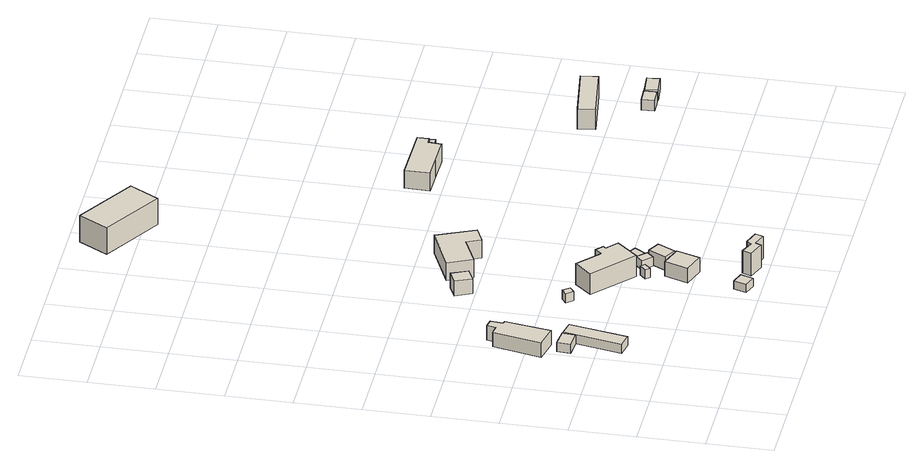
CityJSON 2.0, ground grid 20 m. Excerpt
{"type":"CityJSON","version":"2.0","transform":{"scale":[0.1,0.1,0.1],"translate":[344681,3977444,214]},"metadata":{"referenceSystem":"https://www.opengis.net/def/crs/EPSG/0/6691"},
"CityObjects":{
"building1":{"type":"Building","attributes":{"measuredHeight":3},"geometry":[{"type":"Solid","lod":"1","boundaries":[[[[0,1,2,3]],[[2,4,5,3]],[[1,6,4,2]],[[0,7,6,1]],[[3,5,7,0]],[[4,6,7,5]]]]}]},
"building2":{"type":"Building","attributes":{"土砂災害警戒区域.現象区分":"2","土砂災害警戒区域.区域区分":"1","measuredHeight":3},"geometry":[{"type":"Solid","lod":"1","boundaries":[[[[8,9,10,11]],[[10,12,13,11]],[[9,14,12,10]],[[8,15,14,9]],[[11,13,15,8]],[[12,14,15,13]]]]}]},
"building3":{"type":"Building","attributes":{"土砂災害警戒区域.現象区分":"2","土砂災害警戒区域.区域区分":"1","measuredHeight":5.7},"geometry":[{"type":"Solid","lod":"1","boundaries":[[[[16,17,18,19,20,21,22,23]],[[22,24,25,23]],[[21,26,24,22]],[[20,27,26,21]],[[19,28,27,20]],[[18,29,28,19]],[[17,30,29,18]],[[16,31,30,17]],[[23,25,31,16]],[[24,26,27,28,29,30,31,25]]]]}]},
"building4":{"type":"Building","attributes":{"土砂災害警戒区域.現象区分":"2","土砂災害警戒区域.区域区分":"1","measuredHeight":5.3},"geometry":[{"type":"Solid","lod":"1","boundaries":[[[[32,33,34,35]],[[34,36,37,35]],[[33,38,36,34]],[[32,39,38,33]],[[35,37,39,32]],[[36,38,39,37]]]]}]},
"building5":{"type":"Building","attributes":{"土砂災害警戒区域.現象区分":"2","土砂災害警戒区域.区域区分":"1","measuredHeight":3},"geometry":[{"type":"Solid","lod":"1","boundaries":[[[[40,41,42,43]],[[42,44,45,43]],[[41,46,44,42]],[[40,47,46,41]],[[43,45,47,40]],[[44,46,47,45]]]]}]},
"building6":{"type":"Building","attributes":{"土砂災害警戒区域.現象区分":"2","土砂災害警戒区域.区域区分":"1","measuredHeight":2.6},"geometry":[{"type":"Solid","lod":"1","boundaries":[[[[48,49,50,51]],[[50,52,53,51]],[[49,54,52,50]],[[48,55,54,49]],[[51,53,55,48]],[[52,54,55,53]]]]}]},
"building7":{"type":"Building","attributes":{"土砂災害警戒区域.現象区分":"2","土砂災害警戒区域.区域区分":"1","measuredHeight":3},"geometry":[{"type":"Solid","lod":"1","boundaries":[[[[56,57,58,59]],[[58,60,61,59]],[[57,62,60,58]],[[56,63,62,57]],[[59,61,63,56]],[[60,62,63,61]]]]}]},
"building8":{"type":"Building","attributes":{"土砂災害警戒区域.現象区分":"2","土砂災害警戒区域.区域区分":"1","measuredHeight":8.7},"geometry":[{"type":"Solid","lod":"1","boundaries":[[[[64,65,66,67,68,69]],[[68,70,71,69]],[[67,72,70,68]],[[66,73,72,67]],[[65,74,73,66]],[[64,75,74,65]],[[69,71,75,64]],[[70,72,73,74,75,71]]]]}]},
"building9":{"type":"Building","attributes":{"土砂災害警戒区域.現象区分":"2","土砂災害警戒区域.区域区分":"1","measuredHeight":8.2},"geometry":[{"type":"Solid","lod":"1","boundaries":[[[[76,77,78,79,80,81,82,83]],[[82,84,85,83]],[[81,86,84,82]],[[80,87,86,81]],[[79,88,87,80]],[[78,89,88,79]],[[77,90,89,78]],[[76,91,90,77]],[[83,85,91,76]],[[84,86,87,88,89,90,91,85]]]]}]},
"building10":{"type":"Building","attributes":{"土砂災害警戒区域.現象区分":"2","土砂災害警戒区域.区域区分":"1","measuredHeight":6},"geometry":[{"type":"Solid","lod":"1","boundaries":[[[[92,93,94,95]],[[94,96,97,95]],[[93,98,96,94]],[[92,99,98,93]],[[95,97,99,92]],[[96,98,99,97]]]]}]},
"building11":{"type":"Building","attributes":{"measuredHeight":10.2},"geometry":[{"type":"Solid","lod":"1","boundaries":[[[[100,101,102,103]],[[102,104,105,103]],[[101,106,104,102]],[[100,107,106,101]],[[103,105,107,100]],[[104,106,107,105]]]]}]},
"building12":{"type":"Building","attributes":{"土砂災害警戒区域.現象区分":"2","土砂災害警戒区域.区域区分":"1","measuredHeight":3},"geometry":[{"type":"Solid","lod":"1","boundaries":[[[[108,109,110,111]],[[110,112,113,111]],[[109,114,112,110]],[[108,115,114,109]],[[111,113,115,108]],[[112,114,115,113]]]]}]},
"building13":{"type":"Building","attributes":{"土砂災害警戒区域.現象区分":"2","土砂災害警戒区域.区域区分":"1","measuredHeight":4.3},"geometry":[{"type":"Solid","lod":"1","boundaries":[[[[116,117,118,119]],[[118,120,121,119]],[[117,122,120,118]],[[116,123,122,117]],[[119,121,123,116]],[[120,122,123,121]]]]}]},
"building14":{"type":"Building","attributes":{"土砂災害警戒区域.現象区分":"2","土砂災害警戒区域.区域区分":"1","measuredHeight":3},"geometry":[{"type":"Solid","lod":"1","boundaries":[[[[124,125,126,127]],[[126,128,129,127]],[[125,130,128,126]],[[124,131,130,125]],[[127,129,131,124]],[[128,130,131,129]]]]}]},
"building15":{"type":"Building","attributes":{"土砂災害警戒区域.現象区分":"2","土砂災害警戒区域.区域区分":"1","measuredHeight":8.5},"geometry":[{"type":"Solid","lod":"1","boundaries":[[[[132,133,134,135,136,137,138,139]],[[138,140,141,139]],[[137,142,140,138]],[[136,143,142,137]],[[135,144,143,136]],[[134,145,144,135]],[[133,146,145,134]],[[132,147,146,133]],[[139,141,147,132]],[[140,142,143,144,145,146,147,141]]]]}]},
"building16":{"type":"Building","attributes":{"measuredHeight":8.5},"geometry":[{"type":"Solid","lod":"1","boundaries":[[[[148,149,150,151,152,153,154]],[[153,155,156,154]],[[152,157,155,153]],[[151,158,157,152]],[[150,159,158,151]],[[149,160,159,150]],[[148,161,160,149]],[[154,156,161,148]],[[155,157,158,159,160,161,156]]]]}]},
"building17":{"type":"Building","attributes":{"measuredHeight":2.9},"geometry":[{"type":"Solid","lod":"1","boundaries":[[[[162,163,164,165]],[[164,166,167,165]],[[163,168,166,164]],[[162,169,168,163]],[[165,167,169,162]],[[166,168,169,167]]]]}]},
"building18":{"type":"Building","attributes":{"measuredHeight":8.1},"geometry":[{"type":"Solid","lod":"1","boundaries":[[[[170,171,172,173]],[[172,174,175,173]],[[171,176,174,172]],[[170,177,176,171]],[[173,175,177,170]],[[174,176,177,175]]]]}]},
"building19":{"type":"Building","attributes":{"measuredHeight":3.5},"geometry":[{"type":"Solid","lod":"1","boundaries":[[[[178,179,180,181]],[[180,182,183,181]],[[179,184,182,180]],[[178,185,184,179]],[[181,183,185,178]],[[182,184,185,183]]]]}]},
"building20":{"type":"Building","attributes":{"measuredHeight":3.6},"geometry":[{"type":"Solid","lod":"1","boundaries":[[[[186,187,188,189]],[[188,190,191,189]],[[187,192,190,188]],[[186,193,192,187]],[[189,191,193,186]],[[190,192,193,191]]]]}]}
},
"vertices":[
[84,472,122],[81,432,122],[27,436,122],[30,477,122],[27,436,152],[30,477,152],[81,432,152],[84,472,152],
[149,464,113],[114,286,113],[68,295,113],[104,473,113],[68,295,143],[104,473,143],[114,286,143],[149,464,143],
[95,683,113],[91,644,113],[101,642,113],[77,502,113],[3,517,113],[36,665,113],[63,661,113],[68,688,113],[63,661,161],[68,688,161],[36,665,161],[3,517,161],[77,502,161],[101,642,161],[91,644,161],[95,683,161],
[249,817,138],[290,837,138],[313,787,138],[272,768,138],[313,787,187],[272,768,187],[290,837,187],[249,817,187],
[403,533,68],[419,512,68],[400,498,68],[384,518,68],[400,498,98],[384,518,98],[419,512,98],[403,533,98],
[583,47,70],[570,8,70],[532,21,70],[546,60,70],[532,21,97],[546,60,97],[570,8,97],[583,47,97],
[567,337,73],[578,324,73],[558,306,73],[546,318,73],[558,306,103],[546,318,103],[578,324,103],[567,337,103],
[454,915,147],[505,799,147],[454,776,147],[435,820,147],[344,779,147],[312,852,147],[344,779,207],[312,852,207],[435,820,207],[454,776,207],[505,799,207],[454,915,207],
[563,450,63],[582,470,63],[603,451,63],[596,443,63],[630,413,63],[572,349,63],[449,459,63],[496,511,63],[449,459,133],[496,511,133],[572,349,133],[630,413,133],[596,443,133],[603,451,133],[582,470,133],[563,450,133],
[567,198,61],[592,270,61],[656,247,61],[632,176,61],[656,247,110],[632,176,110],[592,270,110],[567,198,110],
[277,1764,293],[224,1676,293],[37,1789,293],[90,1877,293],[37,1789,381],[90,1877,381],[224,1676,381],[277,1764,381],
[621,309,73],[593,337,73],[615,358,73],[642,330,73],[615,358,103],[642,330,103],[593,337,103],[621,309,103],
[699,309,56],[671,256,56],[632,277,56],[661,330,56],[632,277,100],[661,330,100],[671,256,100],[699,309,100],
[684,373,58],[660,339,58],[623,364,58],[647,398,58],[623,364,88],[647,398,88],[660,339,88],[684,373,88],
[729,70,12],[770,53,12],[782,67,12],[827,51,12],[818,26,12],[777,41,12],[770,23,12],[718,43,12],[770,23,87],[718,43,87],[777,41,87],[818,26,87],[827,51,87],[782,67,87],[770,53,87],[729,70,87],
[854,988,150],[783,989,150],[784,1065,150],[969,1063,150],[969,1027,150],[949,1027,150],[946,987,150],[949,1027,209],[946,987,209],[969,1027,209],[969,1063,209],[784,1065,209],[783,989,209],[854,988,209],
[1009,1059,154],[1011,1016,154],[993,1015,154],[990,1059,154],[993,1015,182],[990,1059,182],[1011,1016,182],[1009,1059,182],
[1542,697,47],[1549,645,47],[1368,619,47],[1361,671,47],[1368,619,114],[1361,671,114],[1549,645,114],[1542,697,114],
[1618,527,3],[1619,488,3],[1571,486,3],[1570,525,3],[1571,486,38],[1570,525,38],[1619,488,38],[1618,527,38],
[1687,532,4],[1691,493,4],[1627,487,4],[1623,526,4],[1627,487,39],[1623,526,39],[1691,493,39],[1687,532,39]
]}
